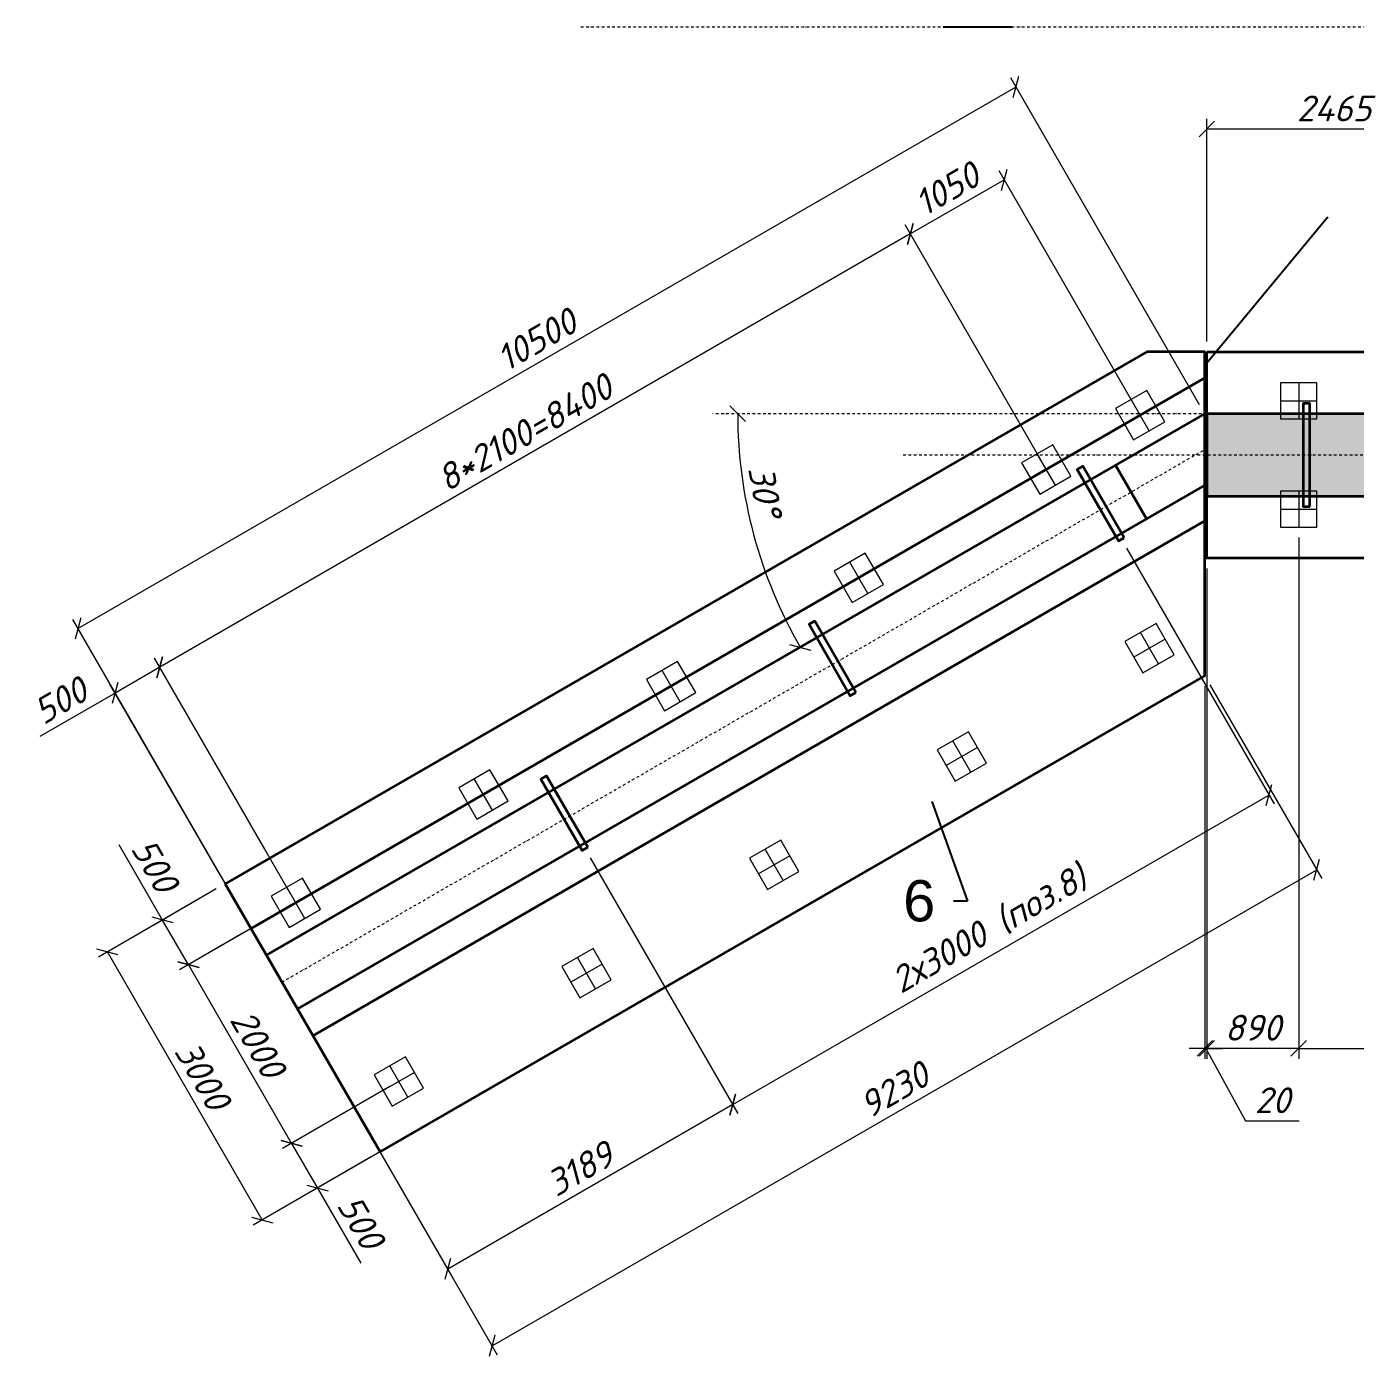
# Model space of a CAD drawing. Header units: millimetres. Extents: x 1725 to 53986, y 1481 to 48803.
# Drawn here: x 4573 to 17452, y 22356 to 35246 of the extents above; entities that cross this region are included whole.
import ezdxf
from ezdxf import colors
from ezdxf.entities.mleader import LeaderData, LeaderLine
from ezdxf.math import Vec2, Vec3

# ---------------------------------------------------------------- set-up
doc = ezdxf.new("R2010")
doc.units = ezdxf.units.MM
doc.linetypes.add('DASHDOT', pattern=[25.4, 12.7, -6.35, 0, -6.35])
doc.linetypes.add('DASHED', pattern=[19.05, 12.7, -6.35])
doc.layers.get('Defpoints').update_dxf_attribs({"color": 6})
for name, color, linetype, lineweight in [('$Выноски', 5, 'Continuous', 13), ('$Оси', 1, 'DASHDOT', 13), ('$Пунктир', 3, 'DASHED', 13), ('$Размеры', 5, 'Continuous', 13), ('$Слои конструкции', 7, 'Continuous', 35), ('$Тонкие', 8, 'Continuous', 13)]:
    doc.layers.add(name, color=color, linetype=linetype, lineweight=lineweight)
doc.styles.add('@ТРАНСПРОЕКТ', font='isocpeur.ttf', dxfattribs={"oblique": 15})
doc.styles.get("Standard").update_dxf_attribs({"font": 'arial.ttf'})
doc.dimstyles.new('@TN  1-100', dxfattribs={"dimscale": 100, "dimtxt": 2.5, "dimasz": 1.5, "dimexe": 0.7, "dimexo": 1, "dimgap": 0.5, "dimtad": 1, "dimdec": 0, "dimzin": 0, "dimdsep": 46, "dimtxsty": '@ТРАНСПРОЕКТ', "dimblk": 'OBLIQUE', "dimcen": 0, "dimclrd": 256, "dimclre": 256, "dimclrt": 256, "dimaunit": 1, "dimadec": 3, "dimazin": 0, "dimtfac": 1, "dimtdec": 0, "dimtofl": 0, "dimtmove": 0, "dimatfit": 3, "dimfxl": 1, "dimtolj": 1, "dimtzin": 0, "dimlwd": 13, "dimlwe": 13, "dimarcsym": 0})
doc.dimstyles.new('@TN  1-100$0', dxfattribs={"dimscale": 100, "dimtxt": 2.5, "dimasz": 1.5, "dimexe": 1, "dimexo": 1, "dimgap": 0.75, "dimtad": 1, "dimdec": 0, "dimzin": 0, "dimdsep": 46, "dimtxsty": '@ТРАНСПРОЕКТ', "dimblk": 'OBLIQUE', "dimcen": 0, "dimclrd": 5, "dimclre": 5, "dimclrt": 5, "dimaunit": 1, "dimadec": 3, "dimazin": 0, "dimtfac": 1, "dimtdec": 0, "dimtofl": 0, "dimtmove": 0, "dimatfit": 3, "dimfxl": 1, "dimtfill": 1, "dimtolj": 1, "dimtzin": 0, "dimlwd": 13, "dimlwe": 13, "dimarcsym": 0})

# ---------------------------------------------------------------- blocks, each defined once
blk = doc.blocks.new('A$C11282C60')
at = {"layer": '$Оси', "ltscale": 0.5}
for points in [[(0.175, 0.35), (0.175, 0)], [(0, 0.175), (0.35, 0.175)]]:
    blk.add_lwpolyline(points, dxfattribs=at)
at = {"layer": '$Пунктир', "ltscale": 0.5}
blk.add_lwpolyline([(0, 0), (0.35, 0), (0.35, 0.35), (0, 0.35)], close=True, dxfattribs=at)
blk = doc.blocks.new('_None')
blk = doc.blocks.new('_Oblique')
at = {"color": 0, "linetype": 'ByBlock', "lineweight": -2}
blk.add_line((-0.5, -0.5), (0.5, 0.5), dxfattribs=at)
blk = doc.blocks.new('*D225')
at = {"layer": '$Размеры', "color": 5, "linetype": 'Continuous', "lineweight": 13, "transparency": 16777216}
for p, q in [((16902, 30294), (16902, 25242)), ((41052, 30294), (41052, 25242)), ((16902, 25342), (41052, 25342))]:
    blk.add_line(p, q, dxfattribs=at)
at = {"layer": 'Defpoints', "color": 0, "transparency": 16777216}
for p in [(16902, 30394), (41052, 30394), (41052, 25342)]:
    blk.add_point(p, dxfattribs=at)
at = {"layer": '$Размеры', "color": 5, "lineweight": 13, "transparency": 16777216, "xscale": 150, "yscale": 150, "zscale": 150, "rotation": 180}
blk.add_blockref('_Oblique', (16902, 25342), dxfattribs=at)
at = {"layer": '$Размеры', "color": 5, "lineweight": 13, "transparency": 16777216, "xscale": 150, "yscale": 150, "zscale": 150}
blk.add_blockref('_Oblique', (41052, 25342), dxfattribs=at)
at = {"layer": '$Размеры', "color": 5, "transparency": 16777216, "insert": (28977, 25542), "char_height": 250, "attachment_point": 5, "style": '@ТРАНСПРОЕКТ', "bg_fill": 3, "box_fill_scale": 1.1, "bg_fill_color": 9, "bg_fill_true_color": 13158600, "bg_fill_transparency": 0}
blk.add_mtext('\\A1;23х1050=24150', dxfattribs=at)
blk = doc.blocks.new('*D226')
at = {"layer": '$Размеры', "color": 5, "linetype": 'Continuous', "lineweight": 13, "transparency": 16777216}
for p, q in [((16902, 30294), (16902, 25242)), ((16012, 29994), (16012, 25242)), ((16902, 25342), (16012, 25342))]:
    blk.add_line(p, q, dxfattribs=at)
at = {"layer": 'Defpoints', "color": 0, "transparency": 16777216}
for p in [(16902, 30394), (16012, 30094), (16012, 25342)]:
    blk.add_point(p, dxfattribs=at)
at = {"layer": '$Размеры', "color": 5, "lineweight": 13, "transparency": 16777216, "xscale": 150, "yscale": 150, "zscale": 150, "rotation": 180}
blk.add_blockref('_Oblique', (16012, 25342), dxfattribs=at)
at = {"layer": '$Размеры', "color": 5, "lineweight": 13, "transparency": 16777216, "xscale": 150, "yscale": 150, "zscale": 150}
blk.add_blockref('_Oblique', (16902, 25342), dxfattribs=at)
at = {"layer": '$Размеры', "color": 5, "transparency": 16777216, "insert": (16457, 25542), "char_height": 250, "attachment_point": 5, "style": '@ТРАНСПРОЕКТ', "bg_fill": 3, "box_fill_scale": 1.1, "bg_fill_color": 9, "bg_fill_true_color": 13158600, "bg_fill_transparency": 0}
blk.add_mtext('\\A1;890', dxfattribs=at)
blk = doc.blocks.new('*D230')
at = {"layer": '$Размеры', "color": 5, "linetype": 'Continuous', "lineweight": 13, "transparency": 16777216}
for p, q in [((16012, 32194), (16012, 34353)), ((18477, 34058), (18477, 34353)), ((18477, 34253), (16012, 34253))]:
    blk.add_line(p, q, dxfattribs=at)
at = {"layer": 'Defpoints', "color": 0, "transparency": 16777216}
for p in [(16012, 34253), (18477, 33958), (16012, 32094)]:
    blk.add_point(p, dxfattribs=at)
at = {"layer": '$Размеры', "color": 5, "lineweight": 13, "transparency": 16777216, "xscale": 150, "yscale": 150, "zscale": 150, "rotation": 180}
blk.add_blockref('_Oblique', (16012, 34253), dxfattribs=at)
at = {"layer": '$Размеры', "color": 5, "lineweight": 13, "transparency": 16777216, "xscale": 150, "yscale": 150, "zscale": 150}
blk.add_blockref('_Oblique', (18477, 34253), dxfattribs=at)
at = {"layer": '$Размеры', "color": 5, "transparency": 16777216, "insert": (17245, 34453), "char_height": 250, "attachment_point": 5, "style": '@ТРАНСПРОЕКТ', "bg_fill": 3, "box_fill_scale": 1.1, "bg_fill_color": 9, "bg_fill_true_color": 13158600, "bg_fill_transparency": 0}
blk.add_mtext('\\A1;2465', dxfattribs=at)
blk = doc.blocks.new('*D195')
at = {"layer": '$Размеры', "color": 5, "linetype": 'Continuous', "lineweight": 13, "transparency": 16777216}
blk.add_arc((15992, 31494), 4527, 180, 210, dxfattribs=at)
at = {"layer": 'Defpoints', "color": 0, "transparency": 16777216}
for p in [(11223, 31494), (15992, 31494), (16012, 31494), (11738, 29945), (6899, 26244)]:
    blk.add_point(p, dxfattribs=at)
at = {"layer": '$Размеры', "color": 5, "lineweight": 13, "transparency": 16777216, "xscale": 150, "yscale": 150, "zscale": 150}
for p, rotation in [((11465, 31494), 90.00000000000006), ((12071, 29230), 299.9999999999992)]:
    blk.add_blockref('_Oblique', p, dxfattribs=dict(at, rotation=rotation))
at = {"layer": '$Размеры', "color": 5, "transparency": 16777216, "insert": (11730, 30743), "char_height": 250, "attachment_point": 5, "rotation": 280, "style": '@ТРАНСПРОЕКТ', "bg_fill": 3, "box_fill_scale": 1.1, "bg_fill_color": 9, "bg_fill_true_color": 13158600, "bg_fill_transparency": 0}
blk.add_mtext('\\A1;30°', dxfattribs=at)
blk = doc.blocks.new('*D196')
at = {"layer": '$Слои конструкции', "color": 5, "linetype": 'Continuous', "lineweight": 13, "transparency": 16777216}
for p, q in [((7095, 26704), (6055, 26103)), ((6142, 26153), (7142, 24421)), ((8095, 24972), (7055, 24371))]:
    blk.add_line(p, q, dxfattribs=at)
at = {"layer": 'Defpoints', "color": 0, "transparency": 16777216}
for p in [(7182, 26754), (8182, 25022), (7142, 24421)]:
    blk.add_point(p, dxfattribs=at)
at = {"layer": '$Слои конструкции', "color": 5, "lineweight": 13, "transparency": 16777216, "xscale": 150, "yscale": 150, "zscale": 150}
for p, rotation in [((6142, 26153), 119.9999999999047), ((7142, 24421), 299.9999999999047)]:
    blk.add_blockref('_Oblique', p, dxfattribs=dict(at, rotation=rotation))
at = {"layer": '$Слои конструкции', "color": 5, "transparency": 16777216, "insert": (6815, 25387), "char_height": 250, "attachment_point": 5, "rotation": 300, "style": '@ТРАНСПРОЕКТ', "bg_fill": 3, "box_fill_scale": 1.1, "bg_fill_color": 9, "bg_fill_true_color": 13158600, "bg_fill_transparency": 0}
blk.add_mtext('\\A1;2000', dxfattribs=at)
blk = doc.blocks.new('*D197')
at = {"layer": '$Слои конструкции', "color": 5, "linetype": 'Continuous', "lineweight": 13, "transparency": 16777216}
for p, q in [((5892, 26586), (5471, 27316)), ((6412, 26887), (5805, 26536)), ((6142, 26153), (5892, 26586)), ((6662, 26454), (6055, 26103))]:
    blk.add_line(p, q, dxfattribs=at)
at = {"layer": 'Defpoints', "color": 0, "transparency": 16777216}
for p in [(6499, 26937), (5892, 26586), (6749, 26504)]:
    blk.add_point(p, dxfattribs=at)
at = {"layer": '$Слои конструкции', "color": 5, "lineweight": 13, "transparency": 16777216, "xscale": 150, "yscale": 150, "zscale": 150}
for p, rotation in [((5892, 26586), 120.000000000009), ((6142, 26153), 300.0000000000091)]:
    blk.add_blockref('_Oblique', p, dxfattribs=dict(at, rotation=rotation))
at = {"layer": '$Слои конструкции', "color": 5, "transparency": 16777216, "insert": (5817, 27116), "char_height": 250, "attachment_point": 5, "rotation": 300, "style": '@ТРАНСПРОЕКТ', "bg_fill": 3, "box_fill_scale": 1.1, "bg_fill_color": 9, "bg_fill_true_color": 13158600, "bg_fill_transparency": 0}
blk.add_mtext('\\A1;500', dxfattribs=at)
blk = doc.blocks.new('*D198')
at = {"layer": '$Слои конструкции', "color": 5, "linetype": 'Continuous', "lineweight": 13, "transparency": 16777216}
for p, q in [((8095, 24972), (7055, 24371)), ((8345, 24539), (7305, 23938)), ((7142, 24421), (7392, 23988)), ((7392, 23988), (7813, 23259))]:
    blk.add_line(p, q, dxfattribs=at)
at = {"layer": 'Defpoints', "color": 0, "transparency": 16777216}
for p in [(8182, 25022), (8432, 24589), (7392, 23988)]:
    blk.add_point(p, dxfattribs=at)
at = {"layer": '$Слои конструкции', "color": 5, "lineweight": 13, "transparency": 16777216, "xscale": 150, "yscale": 150, "zscale": 150}
for p, rotation in [((7142, 24421), 119.9999999999819), ((7392, 23988), 299.9999999999819)]:
    blk.add_blockref('_Oblique', p, dxfattribs=dict(at, rotation=rotation))
at = {"layer": '$Слои конструкции', "color": 5, "transparency": 16777216, "insert": (7813, 23659), "char_height": 250, "attachment_point": 5, "rotation": 300, "style": '@ТРАНСПРОЕКТ', "bg_fill": 3, "box_fill_scale": 1.1, "bg_fill_color": 9, "bg_fill_true_color": 13158600, "bg_fill_transparency": 0}
blk.add_mtext('\\A1;500', dxfattribs=at)
blk = doc.blocks.new('*D199')
at = {"layer": '$Слои конструкции', "color": 5, "linetype": 'Continuous', "lineweight": 13, "transparency": 16777216}
for p, q in [((15942, 31581), (14113, 34748)), ((5070, 29412), (14163, 34662)), ((6849, 26331), (5020, 29498))]:
    blk.add_line(p, q, dxfattribs=at)
at = {"layer": 'Defpoints', "color": 0, "transparency": 16777216}
for p in [(14163, 34662), (15992, 31494), (6899, 26244)]:
    blk.add_point(p, dxfattribs=at)
at = {"layer": '$Слои конструкции', "color": 5, "lineweight": 13, "transparency": 16777216, "xscale": 150, "yscale": 150, "zscale": 150}
for p, rotation in [((14163, 34662), 29.99999999999913), ((5070, 29412), 209.9999999999991)]:
    blk.add_blockref('_Oblique', p, dxfattribs=dict(at, rotation=rotation))
at = {"layer": '$Слои конструкции', "color": 5, "transparency": 16777216, "insert": (9516, 32210), "char_height": 250, "attachment_point": 5, "rotation": 30, "style": '@ТРАНСПРОЕКТ', "bg_fill": 3, "box_fill_scale": 1.1, "bg_fill_color": 9, "bg_fill_true_color": 13158600, "bg_fill_transparency": 0}
blk.add_mtext('\\A1;10500', dxfattribs=at)
blk = doc.blocks.new('*D200')
at = {"layer": '$Слои конструкции', "color": 5, "linetype": 'Continuous', "lineweight": 13, "transparency": 16777216}
for p, q in [((14406, 31040), (13088, 33323)), ((13138, 33236), (5864, 29036)), ((7132, 26840), (5814, 29123))]:
    blk.add_line(p, q, dxfattribs=at)
at = {"layer": 'Defpoints', "color": 0, "transparency": 16777216}
for p in [(14456, 30954), (5864, 29036), (7182, 26754)]:
    blk.add_point(p, dxfattribs=at)
at = {"layer": '$Слои конструкции', "color": 5, "lineweight": 13, "transparency": 16777216, "xscale": 150, "yscale": 150, "zscale": 150}
for p, rotation in [((13138, 33236), 29.99999813912644), ((5864, 29036), 209.9999981391264)]:
    blk.add_blockref('_Oblique', p, dxfattribs=dict(at, rotation=rotation))
at = {"layer": '$Слои конструкции', "color": 5, "transparency": 16777216, "insert": (9401, 31310), "char_height": 250, "attachment_point": 5, "rotation": 30, "style": '@ТРАНСПРОЕКТ', "bg_fill": 3, "box_fill_scale": 1.1, "bg_fill_color": 9, "bg_fill_true_color": 13158600, "bg_fill_transparency": 0}
blk.add_mtext('\\A1;8*2100=8400', dxfattribs=at)
blk = doc.blocks.new('*D201')
at = {"layer": '$Слои конструкции', "color": 5, "linetype": 'Continuous', "lineweight": 13, "transparency": 16777216}
for p, q in [((5864, 29036), (5431, 28786)), ((6882, 27273), (5814, 29123)), ((5431, 28786), (4702, 28365)), ((6449, 27023), (5381, 28873))]:
    blk.add_line(p, q, dxfattribs=at)
at = {"layer": 'Defpoints', "color": 0, "transparency": 16777216}
for p in [(5431, 28786), (6932, 27187), (6499, 26937)]:
    blk.add_point(p, dxfattribs=at)
at = {"layer": '$Слои конструкции', "color": 5, "lineweight": 13, "transparency": 16777216, "xscale": 150, "yscale": 150, "zscale": 150}
for p, rotation in [((5864, 29036), 29.99999999972187), ((5431, 28786), 209.9999999997219)]:
    blk.add_blockref('_Oblique', p, dxfattribs=dict(at, rotation=rotation))
at = {"layer": '$Слои конструкции', "color": 5, "transparency": 16777216, "insert": (4901, 28712), "char_height": 250, "attachment_point": 5, "rotation": 30, "style": '@ТРАНСПРОЕКТ', "bg_fill": 3, "box_fill_scale": 1.1, "bg_fill_color": 9, "bg_fill_true_color": 13158600, "bg_fill_transparency": 0}
blk.add_mtext('\\A1;500', dxfattribs=at)
blk = doc.blocks.new('*D202')
at = {"layer": '$Слои конструкции', "color": 5, "linetype": 'Continuous', "lineweight": 13, "transparency": 16777216}
for p, q in [((6412, 26887), (5270, 26227)), ((6856, 23679), (5356, 26277)), ((7912, 24289), (6770, 23629))]:
    blk.add_line(p, q, dxfattribs=at)
at = {"layer": 'Defpoints', "color": 0, "transparency": 16777216}
for p in [(6499, 26937), (5356, 26277), (7999, 24339)]:
    blk.add_point(p, dxfattribs=at)
at = {"layer": '$Слои конструкции', "color": 5, "lineweight": 13, "transparency": 16777216, "xscale": 150, "yscale": 150, "zscale": 150}
for p, rotation in [((5356, 26277), 119.9999999999977), ((6856, 23679), 299.9999999999978)]:
    blk.add_blockref('_Oblique', p, dxfattribs=dict(at, rotation=rotation))
at = {"layer": '$Слои конструкции', "color": 5, "transparency": 16777216, "insert": (6279, 25078), "char_height": 250, "attachment_point": 5, "rotation": 300, "style": '@ТРАНСПРОЕКТ', "bg_fill": 3, "box_fill_scale": 1.1, "bg_fill_color": 9, "bg_fill_true_color": 13158600, "bg_fill_transparency": 0}
blk.add_mtext('\\A1;3000', dxfattribs=at)
blk = doc.blocks.new('*D207')
at = {"layer": '$Слои конструкции', "color": 5, "linetype": 'Continuous', "lineweight": 13, "transparency": 16777216}
for p, q in [((16012, 29994), (16012, 25242)), ((15992, 28854), (15992, 25242)), ((15992, 25342), (15842, 25342)), ((16012, 25342), (15992, 25342)), ((16002, 25342), (16388, 24639)), ((16012, 25342), (16162, 25342)), ((16388, 24639), (16905, 24639))]:
    blk.add_line(p, q, dxfattribs=at)
at = {"layer": 'Defpoints', "color": 0, "transparency": 16777216}
for p in [(16012, 30094), (15992, 28954), (15992, 25342)]:
    blk.add_point(p, dxfattribs=at)
at = {"layer": '$Слои конструкции', "color": 5, "lineweight": 13, "transparency": 16777216, "xscale": 150, "yscale": 150, "zscale": 150}
blk.add_blockref('_Oblique', (15992, 25342), dxfattribs=at)
at = {"layer": '$Слои конструкции', "color": 5, "lineweight": 13, "transparency": 16777216, "xscale": 150, "yscale": 150, "zscale": 150, "rotation": 180}
blk.add_blockref('_Oblique', (16012, 25342), dxfattribs=at)
at = {"layer": '$Слои конструкции', "color": 5, "transparency": 16777216, "insert": (16647, 24839), "char_height": 250, "attachment_point": 5, "style": '@ТРАНСПРОЕКТ', "bg_fill": 3, "box_fill_scale": 1.1, "bg_fill_color": 9, "bg_fill_true_color": 13158600, "bg_fill_transparency": 0}
blk.add_mtext('\\A1;20', dxfattribs=at)
blk = doc.blocks.new('A$C0AF07C0A')
at = {"layer": '$Оси', "ltscale": 2}
blk.add_lwpolyline([(8943, 6110), (0, 946)], dxfattribs=at)
at = {"layer": '$Слои конструкции'}
for points in [[(9493, 5157), (7993, 7755), (0, 3140), (0, 0), (561, 0), (9493, 5157)], [(0, 1639), (8643, 6629)], [(8793, 6370), (9093, 5850), (0, 600), (0, 1293), (8793, 6370)], [(0, 254), (9243, 5590)], [(866, 1100), (566, 1620)]]:
    blk.add_lwpolyline(points, dxfattribs=at)
at = {"color": 4, "xscale": 999.9999999999995, "yscale": 999.9999999999995, "zscale": 999.9999999999995, "rotation": 29.99999999983618}
for p in [(7746, 6833), (5928, 5783), (8746, 5101), (4109, 4733), (6928, 4051), (2290, 3683), (5109, 3001), (472, 2633), (3290, 1951), (1472, 901), (562, 376)]:
    blk.add_blockref('A$C11282C60', p, dxfattribs=at)
blk = doc.blocks.new('*D211')
at = {"layer": '$Размеры', "color": 5, "linetype": 'Continuous', "lineweight": 13, "transparency": 16777216}
for p, q in [((15316, 31565), (13998, 33848)), ((13138, 33236), (14048, 33761)), ((14406, 31040), (13088, 33323))]:
    blk.add_line(p, q, dxfattribs=at)
at = {"layer": 'Defpoints', "color": 0, "transparency": 16777216}
for p in [(14048, 33761), (15366, 31479), (14456, 30954)]:
    blk.add_point(p, dxfattribs=at)
at = {"layer": '$Размеры', "color": 5, "lineweight": 13, "transparency": 16777216, "xscale": 150, "yscale": 150, "zscale": 150}
for p, rotation in [((14048, 33761), 29.99998511287638), ((13138, 33236), 209.9999851128764)]:
    blk.add_blockref('_Oblique', p, dxfattribs=dict(at, rotation=rotation))
at = {"layer": '$Размеры', "color": 5, "transparency": 16777216, "insert": (13493, 33672), "char_height": 250, "attachment_point": 5, "rotation": 30, "style": '@ТРАНСПРОЕКТ', "bg_fill": 3, "box_fill_scale": 1.1, "bg_fill_color": 9, "bg_fill_true_color": 13158600, "bg_fill_transparency": 0}
blk.add_mtext('\\A1;1050', dxfattribs=at)
blk = doc.blocks.new('*D219')
at = {"layer": '$Слои конструкции', "color": 5, "linetype": 'Continuous', "lineweight": 13, "transparency": 16777216}
for p, q in [((16042, 28867), (17127, 26987)), ((9084, 22459), (17077, 27074)), ((8049, 24252), (9134, 22372))]:
    blk.add_line(p, q, dxfattribs=at)
at = {"layer": 'Defpoints', "color": 0, "transparency": 16777216}
for p in [(15992, 28954), (17077, 27074), (7999, 24339)]:
    blk.add_point(p, dxfattribs=at)
at = {"layer": '$Слои конструкции', "color": 5, "lineweight": 13, "transparency": 16777216, "xscale": 150, "yscale": 150, "zscale": 150}
for p, rotation in [((17077, 27074), 29.99999999999437), ((9084, 22459), 209.9999999999944)]:
    blk.add_blockref('_Oblique', p, dxfattribs=dict(at, rotation=rotation))
at = {"layer": '$Слои конструкции', "color": 5, "transparency": 16777216, "insert": (12981, 24939), "char_height": 250, "attachment_point": 5, "rotation": 30, "style": '@ТРАНСПРОЕКТ', "bg_fill": 3, "box_fill_scale": 1.1, "bg_fill_color": 9, "bg_fill_true_color": 13158600, "bg_fill_transparency": 0}
blk.add_mtext('\\A1;9230', dxfattribs=at)
blk = doc.blocks.new('*D220')
at = {"layer": '$Размеры', "color": 5, "linetype": 'Continuous', "lineweight": 13, "transparency": 16777216}
for p, q in [((10036, 27189), (11467, 24711)), ((7274, 25594), (8705, 23116)), ((11417, 24797), (8655, 23203))]:
    blk.add_line(p, q, dxfattribs=at)
at = {"layer": 'Defpoints', "color": 0, "transparency": 16777216}
for p in [(9986, 27276), (7224, 25681), (8655, 23203)]:
    blk.add_point(p, dxfattribs=at)
at = {"layer": '$Размеры', "color": 5, "lineweight": 13, "transparency": 16777216, "xscale": 150, "yscale": 150, "zscale": 150}
for p, rotation in [((11417, 24797), 30.00000000000005), ((8655, 23203), 210)]:
    blk.add_blockref('_Oblique', p, dxfattribs=dict(at, rotation=rotation))
at = {"layer": '$Размеры', "color": 5, "transparency": 16777216, "insert": (9936, 24173), "char_height": 250, "attachment_point": 5, "rotation": 30, "style": '@ТРАНСПРОЕКТ', "bg_fill": 3, "box_fill_scale": 1.1, "bg_fill_color": 9, "bg_fill_true_color": 13158600, "bg_fill_transparency": 0}
blk.add_mtext('\\A1;3189', dxfattribs=at)
blk = doc.blocks.new('*D221')
at = {"layer": '$Размеры', "color": 5, "linetype": 'Continuous', "lineweight": 13, "transparency": 16777216}
for p, q in [((15232, 30189), (16663, 27711)), ((11417, 24797), (16613, 27797)), ((10036, 27189), (11467, 24711))]:
    blk.add_line(p, q, dxfattribs=at)
at = {"layer": 'Defpoints', "color": 0, "transparency": 16777216}
for p in [(15182, 30276), (16613, 27797), (9986, 27276)]:
    blk.add_point(p, dxfattribs=at)
at = {"layer": '$Размеры', "color": 5, "lineweight": 13, "transparency": 16777216, "xscale": 150, "yscale": 150, "zscale": 150}
for p, rotation in [((16613, 27797), 30.00011644597111), ((11417, 24797), 210.0001164459711)]:
    blk.add_blockref('_Oblique', p, dxfattribs=dict(at, rotation=rotation))
at = {"layer": '$Размеры', "color": 5, "transparency": 16777216, "insert": (13902, 26492), "char_height": 250, "attachment_point": 5, "rotation": 30.0001, "style": '@ТРАНСПРОЕКТ', "bg_fill": 3, "box_fill_scale": 1.1, "bg_fill_color": 9, "bg_fill_true_color": 13158600, "bg_fill_transparency": 0}
blk.add_mtext('\\A1;2х3000 (поз.8)', dxfattribs=at)

msp = doc.modelspace()

# ---------------------------------------------------------------- hatches: boundary and pattern name
at = {"layer": '$Тонкие'}
h = msp.add_hatch(dxfattribs=at)
h.set_pattern_fill('ANSI35', color=256, scale=1000)
h.set_pattern_definition([(45, (22659.76, 20762.6), (-176.7767, 176.7767), []), (45, (22836.54, 20762.6), (-176.7767, 176.7767), [312.5, -62.5, 0, -62.5])])
h.paths.add_polyline_path([(16012, 30693.9), (41942, 30693.9), (41942, 31493.9), (16012, 31493.9)])

# ---------------------------------------------------------------- linework, layer by layer
at = {"layer": '$Оси', "ltscale": 2}
for points in [[(9944.6, 35243.9), (41642, 35243.9)], [(16012, 31493.9), (11222.6, 31493.9)], [(13070.2, 31093.9), (41942, 31093.9)]]:
    msp.add_lwpolyline(points, dxfattribs=at)
at = {"layer": '$Слои конструкции'}
for points in [[(17008.5, 30593.9), (17008.5, 31593.9), (16945.5, 31593.9), (16945.5, 30593.9)], [(16012, 30693.9), (41942, 30693.9), (41942, 31493.9), (16012, 31493.9)]]:
    msp.add_lwpolyline(points, close=True, dxfattribs=at)

# ---------------------------------------------------------------- block references
at = {"color": 4, "xscale": 1000, "yscale": 1000, "zscale": 1000}
for p in [(16727, 31443.9), (16727, 30393.9)]:
    msp.add_blockref('A$C11282C60', p, dxfattribs=at)

# ---------------------------------------------------------------- dimensions: what is measured, and where the dimension line sits
at = {"layer": '$Размеры', "color": 1}
dim = msp.add_linear_dim(base=(16012, 34253.3), p1=(18477, 33958), p2=(16012, 32093.9), dimstyle='@TN  1-100$0', dxfattribs=at)
dim.commit()
dim.dimension.update_dxf_attribs({"geometry": '*D230', "text_midpoint": (17244.5, 34453.3)})

# ---------------------------------------------------------------- leaders
at = {"layer": '$Выноски'}
ml = msp.add_multileader_mtext('Standard', dxfattribs=at)
ml.set_content('Середина сооружения\\PПК16+54.70', color=256)
ml.set_leader_properties(linetype='ByLayer')
ml.set_arrow_properties(name='NONE')
ml.build(insert=Vec2(0, 0))
ml.multileader.update_dxf_attribs({"dogleg_length": 0.293, "arrow_head_size": 2})
ctx = ml.context
ctx.base_point, ctx.arrow_head_size, ctx.plane_origin = Vec3(14059.5, 35243.9), 2, Vec3(16881.1, 34594.9)
ctx.text_align_type = 1
notes = []
notes.append((ctx, [(0, (1, 1, 0), (14121.6, 35243.9), (-1, 0), 0.293, [(0, [(13457.9, 35243.9)], 0, [])])]))
ctx.mtext.insert, ctx.mtext.rotation, ctx.mtext.alignment, ctx.mtext.flow_direction = Vec3(14090.4, 35246), 6.2831853, 2, 5
for ctx, leaders in notes:
    for number, flags, end, landing, length, lines in leaders:
        leader = LeaderData()
        leader.index, (leader.has_last_leader_line, leader.has_dogleg_vector, leader.attachment_direction) = number, flags
        leader.last_leader_point, leader.dogleg_vector, leader.dogleg_length = Vec3(end), Vec3(landing), length
        for number, points, colour, breaks in lines:
            line = LeaderLine()
            line.index, line.vertices, line.color, line.breaks = number, Vec3.list(points), colors.encode_raw_color(colour), breaks
            leader.lines.append(line)
        ctx.leaders.append(leader)

# ---------------------------------------------------------------- next in the draw order: dimensions: what is measured, and where the dimension line sits
at = {"layer": '$Размеры', "color": 1}
dim = msp.add_linear_dim(base=(41052, 25342.4), p1=(16902, 30393.9), p2=(41052, 30393.9), text='23х1050=<>', dimstyle='@TN  1-100$0', dxfattribs=at)
dim.commit()
dim.dimension.update_dxf_attribs({"geometry": '*D225', "text_midpoint": (28977, 25542.4)})

# ---------------------------------------------------------------- next in the draw order: leaders
at = {"layer": '$Выноски'}
ml = msp.add_multileader_mtext('Standard', dxfattribs=at)
ml.set_content('Технологический\\Pшов', color=256)
ml.set_leader_properties(linetype='ByLayer')
ml.set_arrow_properties(name='NONE')
ml.build(insert=Vec2(0, 0))
ml.multileader.update_dxf_attribs({"dogleg_length": 3.47, "arrow_head_size": 2})
ctx = ml.context
ctx.base_point, ctx.arrow_head_size, ctx.plane_origin = Vec3(17183.2, 33398.3), 2, Vec3(16331.4, 34187.3)
ctx.text_align_type = 1
notes = []
notes.append((ctx, [(1, (1, 1, 0), (17179.7, 33398.3), (1, 0), 3.47, [(0, [(16012, 31987.3)], 0, [])])]))
ctx.mtext.insert, ctx.mtext.alignment, ctx.mtext.flow_direction = Vec3(17207.2, 33400.3), 2, 5
ctx.mtext.has_bg_fill, ctx.mtext.bg_color, ctx.mtext.bg_scale_factor, ctx.mtext.bg_transparency, ctx.mtext.use_window_bg_color = 1, -1027028792, 1.5, 0, 1
for ctx, leaders in notes:
    for number, flags, end, landing, length, lines in leaders:
        leader = LeaderData()
        leader.index, (leader.has_last_leader_line, leader.has_dogleg_vector, leader.attachment_direction) = number, flags
        leader.last_leader_point, leader.dogleg_vector, leader.dogleg_length = Vec3(end), Vec3(landing), length
        for number, points, colour, breaks in lines:
            line = LeaderLine()
            line.index, line.vertices, line.color, line.breaks = number, Vec3.list(points), colors.encode_raw_color(colour), breaks
            leader.lines.append(line)
        ctx.leaders.append(leader)

# ---------------------------------------------------------------- next in the draw order: dimensions: what is measured, and where the dimension line sits
at = {"layer": '$Размеры', "color": 1}
dim = msp.add_linear_dim(base=(16012, 25342.4), p1=(16902, 30393.9), p2=(16012, 30093.9), dimstyle='@TN  1-100$0', dxfattribs=at)
dim.commit()
dim.dimension.update_dxf_attribs({"geometry": '*D226', "text_midpoint": (16457, 25542.4)})

# ---------------------------------------------------------------- next in the draw order: dimensions: what is measured, and where the dimension line sits
dim = msp.add_angular_dim_2l(base=(11737.7, 29945.5), line1=((16012, 31493.9), (11222.6, 31493.9)), line2=((6898.8, 26243.9), (15992, 31493.9)), dimstyle='@TN  1-100', override={"dimexe": 1, "dimgap": 0.75, "dimclrd": 5, "dimclre": 5, "dimclrt": 5, "dimadec": 0, "dimtfill": 1}, dxfattribs=at)
dim.commit()
dim.dimension.update_dxf_attribs({"geometry": '*D195', "text_midpoint": (11533.4, 30707.8), "dimtype": 162})

# ---------------------------------------------------------------- next in the draw order: dimensions: what is measured, and where the dimension line sits
at = {"layer": '$Слои конструкции'}
dim = msp.add_linear_dim(base=(7142, 24421.4), p1=(7181.8, 26753.8), p2=(8181.8, 25021.7), angle=300, dimstyle='@TN  1-100$0', dxfattribs=at)
dim.commit()
dim.dimension.update_dxf_attribs({"geometry": '*D196', "text_midpoint": (6642, 25287.4), "dimtype": 161})

# ---------------------------------------------------------------- next in the draw order: dimensions: what is measured, and where the dimension line sits
for p1, p2, distance, picture, middle in [((6748.8, 26503.8), (6498.8, 26936.8), 700.7, '*D197', (5817.2, 27116)), ((8181.8, 25021.7), (8431.8, 24588.7), -1200.7, '*D198', (7813.2, 23658.8))]:
    dim = msp.add_aligned_dim(p1=p1, p2=p2, distance=distance, dimstyle='@TN  1-100$0', dxfattribs=at)
    dim.commit()
    dim.dimension.update_dxf_attribs({"geometry": picture, "text_midpoint": middle})

# ---------------------------------------------------------------- next in the draw order: dimensions: what is measured, and where the dimension line sits
dim = msp.add_aligned_dim(p1=(6898.8, 26243.9), p2=(15992, 31493.9), distance=3657.9, dimstyle='@TN  1-100$0', dxfattribs=at)
dim.commit()
dim.dimension.update_dxf_attribs({"geometry": '*D199', "text_midpoint": (9516.4, 32210)})

# ---------------------------------------------------------------- next in the draw order: linework, layer by layer
for points in [[(16012, 32093.9), (41942, 32093.9), (41942, 30093.9), (16012, 30093.9)], [(15209.1, 30291.4), (14809.1, 30984.2), (14754.6, 30952.7), (15154.6, 30259.9)]]:
    msp.add_lwpolyline(points, close=True, dxfattribs=at)

# ---------------------------------------------------------------- next in the draw order: dimensions: what is measured, and where the dimension line sits
dim = msp.add_aligned_dim(p1=(14456.4, 30953.8), p2=(7181.8, 26753.8), distance=-2635.8, text='8*2100=<>', dimstyle='@TN  1-100$0', dxfattribs=at)
dim.commit()
dim.dimension.update_dxf_attribs({"geometry": '*D200', "text_midpoint": (9401.2, 31309.6)})

# ---------------------------------------------------------------- next in the draw order: linework, layer by layer
for points in [[(12611.1, 28791.4), (12211.1, 29484.2), (12156.5, 29452.7), (12556.5, 28759.9)], [(10013, 27291.4), (9613, 27984.2), (9558.4, 27952.7), (9958.4, 27259.9)]]:
    msp.add_lwpolyline(points, close=True, dxfattribs=at)

# ---------------------------------------------------------------- next in the draw order: dimensions: what is measured, and where the dimension line sits
dim = msp.add_linear_dim(base=(15992, 25342.4), p1=(16012, 30093.9), p2=(15992, 28953.6), dimstyle='@TN  1-100$0', override={"dimtmove": 1}, dxfattribs=at)
dim.commit()
dim.dimension.update_dxf_attribs({"geometry": '*D207', "text_midpoint": (16463.1, 24638.5), "dimtype": 160})
dim = msp.add_aligned_dim(p1=(6931.8, 27186.8), p2=(6498.8, 26936.8), distance=-2135.8, dimstyle='@TN  1-100$0', dxfattribs=at)
dim.commit()
dim.dimension.update_dxf_attribs({"geometry": '*D201', "text_midpoint": (4901.3, 28711.6)})

# ---------------------------------------------------------------- next in the draw order: leaders
at = {"layer": '$Выноски'}
ml = msp.add_multileader_mtext('Standard', dxfattribs=at)
ml.set_content('6', color=256)
ml.set_leader_properties(linetype='ByLayer')
ml.set_arrow_properties(name='NONE')
ml.build(insert=Vec2(0, 0))
ml.multileader.update_dxf_attribs({"dogleg_length": 0.293, "arrow_head_size": 200, "scale": 100})
ctx = ml.context
ctx.base_point, ctx.scale, ctx.char_height, ctx.arrow_head_size, ctx.landing_gap_size, ctx.plane_origin = Vec3(12892, 26769.5), 100, 400, 200, 200, Vec3(11757.4, 27460.8)
ctx.text_align_type = 1
notes = []
notes.append((ctx, [(1, (1, 1, 0), (13693.4, 26769.5), (-1, 0), 137.2, [(0, [(13345.3, 27735.4)], 0, [])])]))
ctx.mtext.insert, ctx.mtext.alignment, ctx.mtext.flow_direction = Vec3(13224.1, 26972.9), 2, 5
for ctx, leaders in notes:
    for number, flags, end, landing, length, lines in leaders:
        leader = LeaderData()
        leader.index, (leader.has_last_leader_line, leader.has_dogleg_vector, leader.attachment_direction) = number, flags
        leader.last_leader_point, leader.dogleg_vector, leader.dogleg_length = Vec3(end), Vec3(landing), length
        for number, points, colour, breaks in lines:
            line = LeaderLine()
            line.index, line.vertices, line.color, line.breaks = number, Vec3.list(points), colors.encode_raw_color(colour), breaks
            leader.lines.append(line)
        ctx.leaders.append(leader)

# ---------------------------------------------------------------- next in the draw order: dimensions: what is measured, and where the dimension line sits
at = {"layer": '$Слои конструкции'}
dim = msp.add_aligned_dim(p1=(7998.8, 24338.7), p2=(6498.8, 26936.8), distance=1319.4, dimstyle='@TN  1-100$0', dxfattribs=at)
dim.commit()
dim.dimension.update_dxf_attribs({"geometry": '*D202', "text_midpoint": (6279.3, 25078)})

# ---------------------------------------------------------------- next in the draw order: block references
at = {"layer": '$Слои конструкции', "rotation": 180}
msp.add_blockref('A$C0AF07C0A', (15992, 32093.9), dxfattribs=at)

# ---------------------------------------------------------------- next in the draw order: dimensions: what is measured, and where the dimension line sits
at = {"layer": '$Размеры'}
dim = msp.add_aligned_dim(p1=(14456.4, 30953.8), p2=(15365.7, 31478.8), distance=2635.8, dimstyle='@TN  1-100$0', dxfattribs=at)
dim.commit()
dim.dimension.update_dxf_attribs({"geometry": '*D211', "text_midpoint": (13493.2, 33672.1)})
at = {"layer": '$Слои конструкции'}
dim = msp.add_aligned_dim(p1=(7998.8, 24338.7), p2=(15992, 28953.6), distance=-2170.9, dimstyle='@TN  1-100$0', dxfattribs=at)
dim.commit()
dim.dimension.update_dxf_attribs({"geometry": '*D219', "text_midpoint": (12980.9, 24939.3)})

# ---------------------------------------------------------------- next in the draw order: dimensions: what is measured, and where the dimension line sits
at = {"layer": '$Размеры'}
dim = msp.add_aligned_dim(p1=(9985.7, 27275.6), p2=(7223.8, 25681), distance=2861.8, dimstyle='@TN  1-100$0', dxfattribs=at)
dim.commit()
dim.dimension.update_dxf_attribs({"geometry": '*D220', "text_midpoint": (9935.6, 24173.2)})

# ---------------------------------------------------------------- next in the draw order: dimensions: what is measured, and where the dimension line sits
dim = msp.add_aligned_dim(p1=(9985.7, 27275.6), p2=(15181.9, 30275.6), distance=-2861.8, text='2х3000 (поз.8)', dimstyle='@TN  1-100$0', dxfattribs=at)
dim.commit()
dim.dimension.update_dxf_attribs({"geometry": '*D221', "text_midpoint": (13902.2, 26492.1)})

doc.saveas('drawing.dxf')
